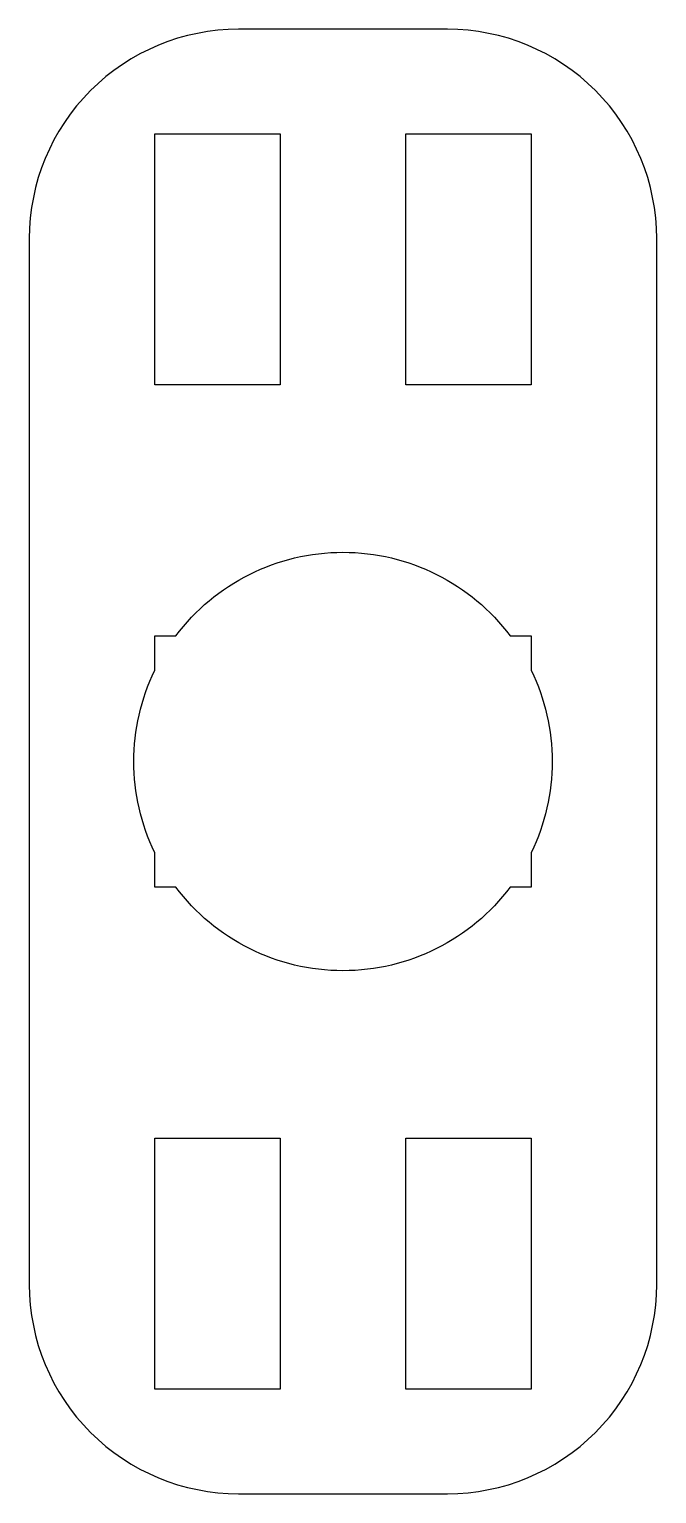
# Model space of a CAD drawing. Header units: millimetres. Extents: x -7.5 to 7.5, y -17.5 to 17.5.
import ezdxf

# ---------------------------------------------------------------- set-up
doc = ezdxf.new("R2010")
doc.units = ezdxf.units.MM
doc.layers.get('0').update_dxf_attribs({"linetype": 'CONTINUOUS'})

msp = doc.modelspace()

# ---------------------------------------------------------------- linework, layer by layer
for points in [[(-2.5, 17.5, 0.414214), (-7.5, 12.5), (-7.5, -12.5, 0.414214), (-2.5, -17.5), (2.5, -17.5, 0.414214), (7.5, -12.5), (7.5, 12.5, 0.414214), (2.5, 17.5)], [(4.5, -2.179), (4.5, -3), (4, -3, -0.5), (-4, -3), (-4.5, -3), (-4.5, -2.179, -0.229416), (-4.5, 2.179), (-4.5, 3), (-4, 3, -0.5), (4, 3), (4.5, 3), (4.5, 2.179, -0.229416)]]:
    msp.add_lwpolyline(points, format="xyb", close=True)
for points in [[(-1.5, 15), (-1.5, 9), (-4.5, 9), (-4.5, 15)], [(4.5, 15), (4.5, 9), (1.5, 9), (1.5, 15)], [(-1.5, -9), (-1.5, -15), (-4.5, -15), (-4.5, -9)], [(4.5, -9), (4.5, -15), (1.5, -15), (1.5, -9)]]:
    msp.add_lwpolyline(points, close=True)

doc.saveas('drawing.dxf')
